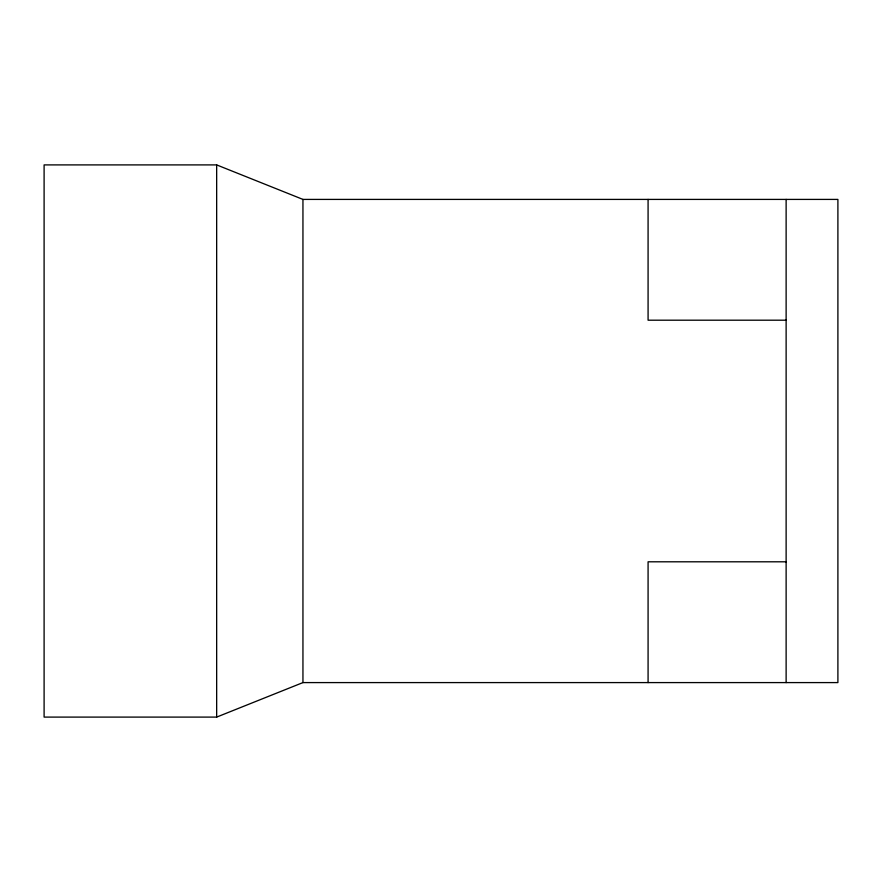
<?xml version="1.0" encoding="UTF-8"?>
<svg xmlns="http://www.w3.org/2000/svg" width="882" height="882" viewBox="0 0 882 882"><rect width="100%" height="100%" fill="white"/><g stroke="black" fill="none" stroke-linecap="round" stroke-linejoin="round"><path stroke-width="1.32" d="M216.663 717.099L302.945 682.591L837.9 682.591L837.9 199.409L302.945 199.409L216.663 164.901L44.1 164.901L44.1 717.099L216.663 717.099L216.663 164.901M786.127 320.199L648.083 320.199L648.083 199.409M786.127 561.801L648.083 561.801L648.083 682.591M786.127 199.409L786.127 682.591M302.945 199.409L302.945 682.591"/></g></svg>
